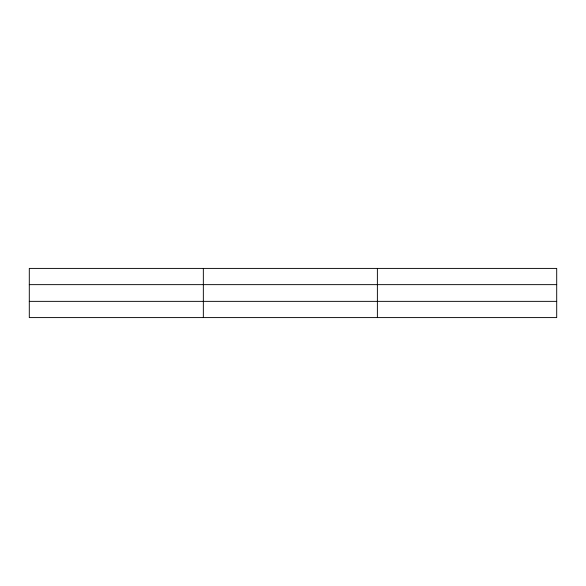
<?xml version="1.0" encoding="UTF-8"?>
<svg xmlns="http://www.w3.org/2000/svg" width="586" height="586" viewBox="0 0 586 586"><rect width="100%" height="100%" fill="white"/><g stroke="black" fill="none" stroke-linecap="round" stroke-linejoin="round"><path stroke-width="0.88" d="M203.342 268.41L203.342 317.59M377.384 268.41L377.384 317.59M556.7 301.358L556.7 317.59L29.3 317.59L29.3 268.41L556.7 268.41L556.7 301.358L29.3 301.358M29.3 284.642L556.7 284.642"/></g></svg>
